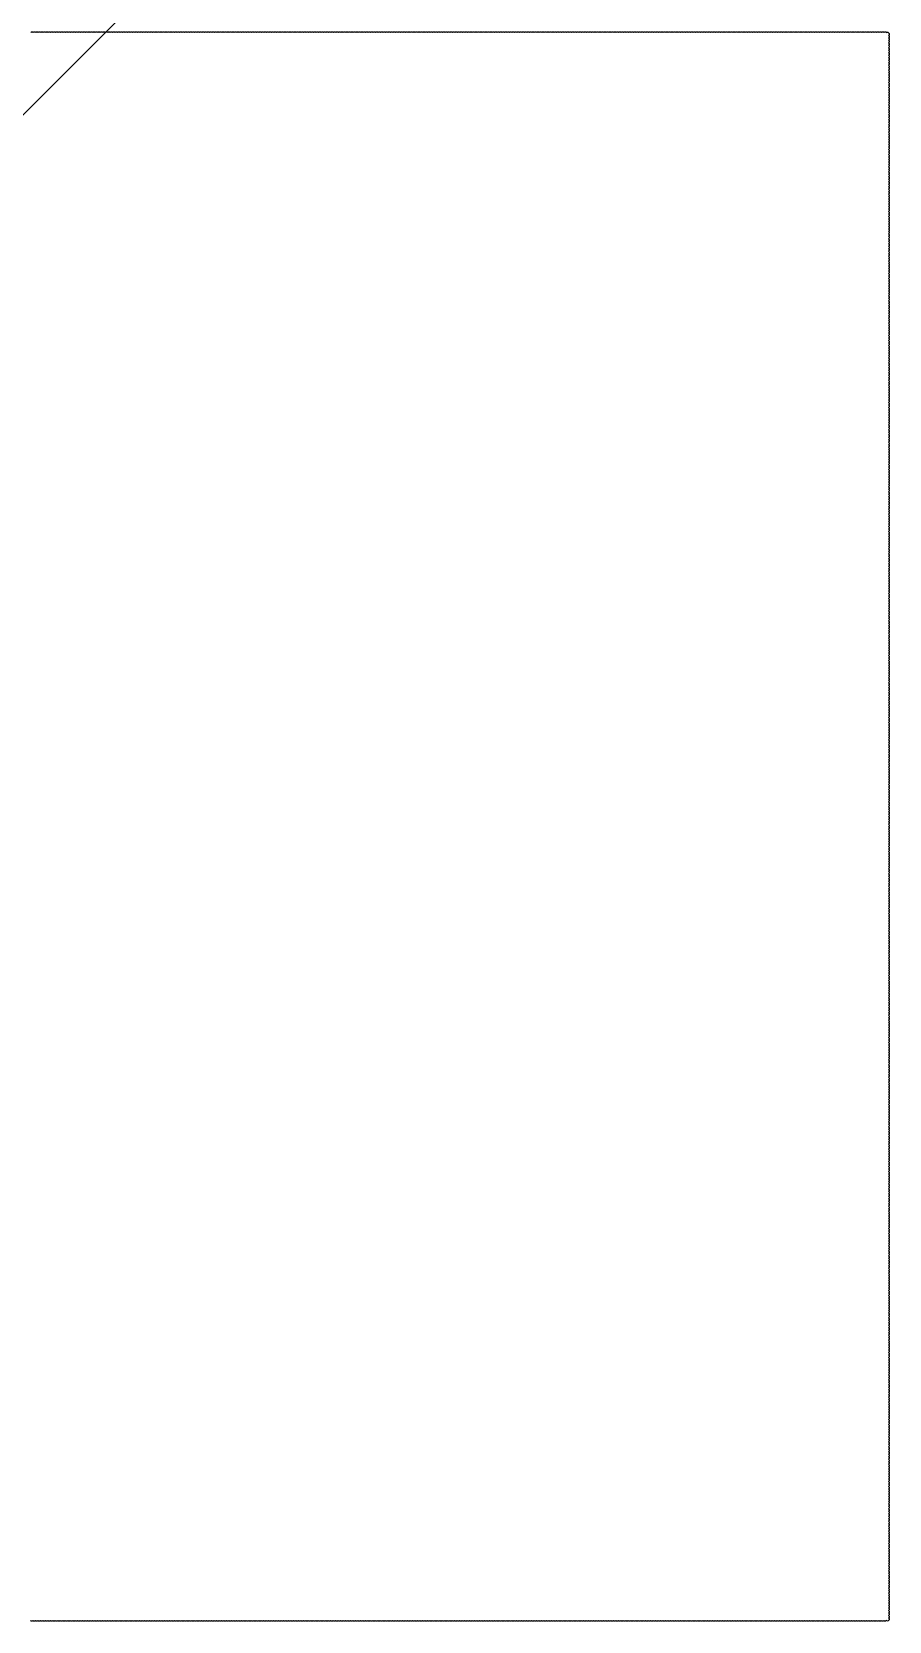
# Model space of a CAD drawing. Header units: millimetres. Extents: x 0 to 5167, y 0 to 954.
# Drawn here: x 2307.7 to 2480.5, y 392.1 to 712.5 of the extents above; entities that cross this region are included whole.
import ezdxf

# ---------------------------------------------------------------- set-up
doc = ezdxf.new("R2010")
doc.units = ezdxf.units.MM

msp = doc.modelspace()

# ---------------------------------------------------------------- linework, layer by layer
msp.add_xline((1695.85, 85.71), (0.7071068, 0.7071068))
msp.add_lwpolyline([(2307.47, 712.35, -0.520567), (2307.97, 712.35, -0.520567), (2308.47, 712.35, -0.520567), (2308.97, 712.35, -0.520567), (2309.47, 712.35, -0.520567), (2309.97, 712.35, -0.520567), (2310.47, 712.35, -0.520567), (2310.97, 712.35, -0.520567), (2311.47, 712.35, -0.520567), (2311.97, 712.35, -0.520567), (2312.47, 712.35, -0.520567), (2312.97, 712.35, -0.520567), (2313.47, 712.35, -0.520567), (2313.97, 712.35, -0.520567), (2314.47, 712.35, -0.520567), (2314.97, 712.35, -0.520567), (2315.47, 712.35, -0.520567), (2315.97, 712.35, -0.520567), (2316.47, 712.35, -0.520567), (2316.97, 712.35, -0.520567), (2317.47, 712.35, -0.520567), (2317.97, 712.35, -0.520567), (2318.47, 712.35, -0.520567), (2318.97, 712.35, -0.520567), (2319.47, 712.35, -0.520567), (2319.97, 712.35, -0.520567), (2320.47, 712.35, -0.520567), (2320.97, 712.35, -0.520567), (2321.47, 712.35, -0.520567), (2321.97, 712.35, -0.520567), (2322.47, 712.35, -0.520567), (2322.97, 712.35, -0.520567), (2323.47, 712.35, -0.520567), (2323.97, 712.35, -0.520567), (2324.47, 712.35, -0.520567), (2324.97, 712.35, -0.520567), (2325.47, 712.35, -0.520567), (2325.97, 712.35, -0.520567), (2326.47, 712.35, -0.520567), (2326.97, 712.35, -0.520567), (2327.47, 712.35, -0.520567), (2327.97, 712.35, -0.520567), (2328.47, 712.35, -0.520567), (2328.97, 712.35, -0.520567), (2329.47, 712.35, -0.520567), (2329.97, 712.35, -0.520567), (2330.47, 712.35, -0.520567), (2330.97, 712.35, -0.520567), (2331.47, 712.35, -0.520567), (2331.97, 712.35, -0.520567), (2332.47, 712.35, -0.520567), (2332.97, 712.35, -0.520567), (2333.47, 712.35, -0.520567), (2333.97, 712.35, -0.520567), (2334.47, 712.35, -0.520567), (2334.97, 712.35, -0.520567), (2335.47, 712.35, -0.520567), (2335.97, 712.35, -0.520567), (2336.47, 712.35, -0.520567), (2336.97, 712.35, -0.520567), (2337.47, 712.35, -0.520567), (2337.97, 712.35, -0.520567), (2338.47, 712.35, -0.520567), (2338.97, 712.35, -0.520567), (2339.47, 712.35, -0.520567), (2339.97, 712.35, -0.520567), (2340.47, 712.35, -0.520567), (2340.97, 712.35, -0.520567), (2341.47, 712.35, -0.520567), (2341.97, 712.35, -0.520567), (2342.47, 712.35, -0.520567), (2342.97, 712.35, -0.520567), (2343.47, 712.35, -0.520567), (2343.97, 712.35, -0.520567), (2344.47, 712.35, -0.520567), (2344.97, 712.35, -0.520567), (2345.47, 712.35, -0.520567), (2345.97, 712.35, -0.520567), (2346.47, 712.35, -0.520567), (2346.97, 712.35, -0.520567), (2347.47, 712.35, -0.520567), (2347.97, 712.35, -0.520567), (2348.47, 712.35, -0.520567), (2348.97, 712.35, -0.520567), (2349.47, 712.35, -0.520567), (2349.97, 712.35, -0.520567), (2350.47, 712.35, -0.520567), (2350.97, 712.35, -0.520567), (2351.47, 712.35, -0.520567), (2351.97, 712.35, -0.520567), (2352.47, 712.35, -0.520567), (2352.97, 712.35, -0.520567), (2353.47, 712.35, -0.520567), (2353.97, 712.35, -0.520567), (2354.47, 712.35, -0.520567), (2354.97, 712.35, -0.520567), (2355.47, 712.35, -0.520567), (2355.97, 712.35, -0.520567), (2356.47, 712.35, -0.520567), (2356.97, 712.35, -0.520567), (2357.47, 712.35, -0.520567), (2357.97, 712.35, -0.520567), (2358.47, 712.35, -0.520567), (2358.97, 712.35, -0.520567), (2359.47, 712.35, -0.520567), (2359.97, 712.35, -0.520567), (2360.47, 712.35, -0.520567), (2360.97, 712.35, -0.520567), (2361.47, 712.35, -0.520567), (2361.97, 712.35, -0.520567), (2362.47, 712.35, -0.520567), (2362.97, 712.35, -0.520567), (2363.47, 712.35, -0.520567), (2363.97, 712.35, -0.520567), (2364.47, 712.35, -0.520567), (2364.97, 712.35, -0.520567), (2365.47, 712.35, -0.520567), (2365.97, 712.35, -0.520567), (2366.47, 712.35, -0.520567), (2366.97, 712.35, -0.520567), (2367.47, 712.35, -0.520567), (2367.97, 712.35, -0.520567), (2368.47, 712.35, -0.520567), (2368.97, 712.35, -0.520567), (2369.47, 712.35, -0.520567), (2369.97, 712.35, -0.520567), (2370.47, 712.35, -0.520567), (2370.97, 712.35, -0.520567), (2371.47, 712.35, -0.520567), (2371.97, 712.35, -0.520567), (2372.47, 712.35, -0.520567), (2372.97, 712.35, -0.520567), (2373.47, 712.35, -0.520567), (2373.97, 712.35, -0.520567), (2374.47, 712.35, -0.520567), (2374.97, 712.35, -0.520567), (2375.47, 712.35, -0.520567), (2375.97, 712.35, -0.520567), (2376.47, 712.35, -0.520567), (2376.97, 712.35, -0.520567), (2377.47, 712.35, -0.520567), (2377.97, 712.35, -0.520567), (2378.47, 712.35, -0.520567), (2378.97, 712.35, -0.520567), (2379.47, 712.35, -0.520567), (2379.97, 712.35, -0.520567), (2380.47, 712.35, -0.520567), (2380.97, 712.35, -0.520567), (2381.47, 712.35, -0.520567), (2381.97, 712.35, -0.520567), (2382.47, 712.35, -0.520567), (2382.97, 712.35, -0.520567), (2383.47, 712.35, -0.520567), (2383.97, 712.35, -0.520567), (2384.47, 712.35, -0.520567), (2384.97, 712.35, -0.520567), (2385.47, 712.35, -0.520567), (2385.97, 712.35, -0.520567), (2386.47, 712.35, -0.520567), (2386.97, 712.35, -0.520567), (2387.47, 712.35, -0.520567), (2387.97, 712.35, -0.520567), (2388.47, 712.35, -0.520567), (2388.97, 712.35, -0.520567), (2389.47, 712.35, -0.520567), (2389.97, 712.35, -0.520567), (2390.47, 712.35, -0.520567), (2390.97, 712.35, -0.520567), (2391.47, 712.35, -0.520567), (2391.97, 712.35, -0.520567), (2392.47, 712.35, -0.520567), (2392.97, 712.35, -0.520567), (2393.47, 712.35, -0.520567), (2393.97, 712.35, -0.520567), (2394.47, 712.35, -0.520567), (2394.97, 712.35, -0.520567), (2395.47, 712.35, -0.520567), (2395.97, 712.35, -0.520567), (2396.47, 712.35, -0.520567), (2396.97, 712.35, -0.520567), (2397.47, 712.35, -0.520567), (2397.97, 712.35, -0.520567), (2398.47, 712.35, -0.520567), (2398.97, 712.35, -0.520567), (2399.47, 712.35, -0.520567), (2399.97, 712.35, -0.520567), (2400.47, 712.35, -0.520567), (2400.97, 712.35, -0.520567), (2401.47, 712.35, -0.520567), (2401.97, 712.35, -0.520567), (2402.47, 712.35, -0.520567), (2402.97, 712.35, -0.520567), (2403.47, 712.35, -0.520567), (2403.97, 712.35, -0.520567), (2404.47, 712.35, -0.520567), (2404.97, 712.35, -0.520567), (2405.47, 712.35, -0.520567), (2405.97, 712.35, -0.520567), (2406.47, 712.35, -0.520567), (2406.97, 712.35, -0.520567), (2407.47, 712.35, -0.520567), (2407.97, 712.35, -0.520567), (2408.47, 712.35, -0.520567), (2408.97, 712.35, -0.520567), (2409.47, 712.35, -0.520567), (2409.97, 712.35, -0.520567), (2410.47, 712.35, -0.520567), (2410.97, 712.35, -0.520567), (2411.47, 712.35, -0.520567), (2411.97, 712.35, -0.520567), (2412.47, 712.35, -0.520567), (2412.97, 712.35, -0.520567), (2413.47, 712.35, -0.520567), (2413.97, 712.35, -0.520567), (2414.47, 712.35, -0.520567), (2414.97, 712.35, -0.520567), (2415.47, 712.35, -0.520567), (2415.97, 712.35, -0.520567), (2416.47, 712.35, -0.520567), (2416.97, 712.35, -0.520567), (2417.47, 712.35, -0.520567), (2417.97, 712.35, -0.520567), (2418.47, 712.35, -0.520567), (2418.97, 712.35, -0.520567), (2419.47, 712.35, -0.520567), (2419.97, 712.35, -0.520567), (2420.47, 712.35, -0.520567), (2420.97, 712.35, -0.520567), (2421.47, 712.35, -0.520567), (2421.97, 712.35, -0.520567), (2422.47, 712.35, -0.520567), (2422.97, 712.35, -0.520567), (2423.47, 712.35, -0.520567), (2423.97, 712.35, -0.520567), (2424.47, 712.35, -0.520567), (2424.97, 712.35, -0.520567), (2425.47, 712.35, -0.520567), (2425.97, 712.35, -0.520567), (2426.47, 712.35, -0.520567), (2426.97, 712.35, -0.520567), (2427.47, 712.35, -0.520567), (2427.97, 712.35, -0.520567), (2428.47, 712.35, -0.520567), (2428.97, 712.35, -0.520567), (2429.47, 712.35, -0.520567), (2429.97, 712.35, -0.520567), (2430.47, 712.35, -0.520567), (2430.97, 712.35, -0.520567), (2431.47, 712.35, -0.520567), (2431.97, 712.35, -0.520567), (2432.47, 712.35, -0.520567), (2432.97, 712.35, -0.520567), (2433.47, 712.35, -0.520567), (2433.97, 712.35, -0.520567), (2434.47, 712.35, -0.520567), (2434.97, 712.35, -0.520567), (2435.47, 712.35, -0.520567), (2435.97, 712.35, -0.520567), (2436.47, 712.35, -0.520567), (2436.97, 712.35, -0.520567), (2437.47, 712.35, -0.520567), (2437.97, 712.35, -0.520567), (2438.47, 712.35, -0.520567), (2438.97, 712.35, -0.520567), (2439.47, 712.35, -0.520567), (2439.97, 712.35, -0.520567), (2440.47, 712.35, -0.520567), (2440.97, 712.35, -0.520567), (2441.47, 712.35, -0.520567), (2441.97, 712.35, -0.520567), (2442.47, 712.35, -0.520567), (2442.97, 712.35, -0.520567), (2443.47, 712.35, -0.520567), (2443.97, 712.35, -0.520567), (2444.47, 712.35, -0.520567), (2444.97, 712.35, -0.520567), (2445.47, 712.35, -0.520567), (2445.97, 712.35, -0.520567), (2446.47, 712.35, -0.520567), (2446.97, 712.35, -0.520567), (2447.47, 712.35, -0.520567), (2447.97, 712.35, -0.520567), (2448.47, 712.35, -0.520567), (2448.97, 712.35, -0.520567), (2449.47, 712.35, -0.520567), (2449.97, 712.35, -0.520567), (2450.47, 712.35, -0.520567), (2450.97, 712.35, -0.520567), (2451.47, 712.35, -0.520567), (2451.97, 712.35, -0.520567), (2452.47, 712.35, -0.520567), (2452.97, 712.35, -0.520567), (2453.47, 712.35, -0.520567), (2453.97, 712.35, -0.520567), (2454.47, 712.35, -0.520567), (2454.97, 712.35, -0.520567), (2455.47, 712.35, -0.520567), (2455.97, 712.35, -0.520567), (2456.47, 712.35, -0.520567), (2456.97, 712.35, -0.520567), (2457.47, 712.35, -0.520567), (2457.97, 712.35, -0.520567), (2458.47, 712.35, -0.520567), (2458.97, 712.35, -0.520567), (2459.47, 712.35, -0.520567), (2459.97, 712.35, -0.520567), (2460.47, 712.35, -0.520567), (2460.97, 712.35, -0.520567), (2461.47, 712.35, -0.520567), (2461.97, 712.35, -0.520567), (2462.47, 712.35, -0.520567), (2462.97, 712.35, -0.520567), (2463.47, 712.35, -0.520567), (2463.97, 712.35, -0.520567), (2464.47, 712.35, -0.520567), (2464.97, 712.35, -0.520567), (2465.47, 712.35, -0.520567), (2465.97, 712.35, -0.520567), (2466.47, 712.35, -0.520567), (2466.97, 712.35, -0.520567), (2467.47, 712.35, -0.520567), (2467.97, 712.35, -0.520567), (2468.47, 712.35, -0.520567), (2468.97, 712.35, -0.520567), (2469.47, 712.35, -0.520567), (2469.97, 712.35, -0.520567), (2470.47, 712.35, -0.520567), (2470.97, 712.35, -0.520567), (2471.47, 712.35, -0.520567), (2471.97, 712.35, -0.520567), (2472.47, 712.35, -0.520567), (2472.97, 712.35, -0.520567), (2473.47, 712.35, -0.520567), (2473.97, 712.35, -0.520567), (2474.47, 712.35, -0.520567), (2474.97, 712.35, -0.520567), (2475.47, 712.35, -0.520567), (2475.97, 712.35, -0.520567), (2476.47, 712.35, -0.520567), (2476.97, 712.35, -0.520567), (2477.47, 712.35, -0.520567), (2477.97, 712.35, -0.520567), (2478.47, 712.35, -0.520567), (2478.97, 712.35, -0.520567), (2479.47, 712.35, -0.520567), (2479.97, 712.35, -0.520567), (2480.38, 712.25, -0.520567), (2480.38, 711.75, -0.520567), (2480.38, 711.25, -0.520567), (2480.38, 710.75, -0.520567), (2480.38, 710.25, -0.520567), (2480.38, 709.75, -0.520567), (2480.38, 709.25, -0.520567), (2480.38, 708.75, -0.520567), (2480.38, 708.25, -0.520567), (2480.38, 707.75, -0.520567), (2480.38, 707.25, -0.520567), (2480.38, 706.75, -0.520567), (2480.38, 706.25, -0.520567), (2480.38, 705.75, -0.520567), (2480.38, 705.25, -0.520567), (2480.38, 704.75, -0.520567), (2480.38, 704.25, -0.520567), (2480.38, 703.75, -0.520567), (2480.38, 703.25, -0.520567), (2480.38, 702.75, -0.520567), (2480.38, 702.25, -0.520567), (2480.38, 701.75, -0.520567), (2480.38, 701.25, -0.520567), (2480.38, 700.75, -0.520567), (2480.38, 700.25, -0.520567), (2480.38, 699.75, -0.520567), (2480.38, 699.25, -0.520567), (2480.38, 698.75, -0.520567), (2480.38, 698.25, -0.520567), (2480.38, 697.75, -0.520567), (2480.38, 697.25, -0.520567), (2480.38, 696.75, -0.520567), (2480.38, 696.25, -0.520567), (2480.38, 695.75, -0.520567), (2480.38, 695.25, -0.520567), (2480.38, 694.75, -0.520567), (2480.38, 694.25, -0.520567), (2480.38, 693.75, -0.520567), (2480.38, 693.25, -0.520567), (2480.38, 692.75, -0.520567), (2480.38, 692.25, -0.520567), (2480.38, 691.75, -0.520567), (2480.38, 691.25, -0.520567), (2480.38, 690.75, -0.520567), (2480.38, 690.25, -0.520567), (2480.38, 689.75, -0.520567), (2480.38, 689.25, -0.520567), (2480.38, 688.75, -0.520567), (2480.38, 688.25, -0.520567), (2480.38, 687.75, -0.520567), (2480.38, 687.25, -0.520567), (2480.38, 686.75, -0.520567), (2480.38, 686.25, -0.520567), (2480.38, 685.75, -0.520567), (2480.38, 685.25, -0.520567), (2480.38, 684.75, -0.520567), (2480.38, 684.25, -0.520567), (2480.38, 683.75, -0.520567), (2480.38, 683.25, -0.520567), (2480.38, 682.75, -0.520567), (2480.38, 682.25, -0.520567), (2480.38, 681.75, -0.520567), (2480.38, 681.25, -0.520567), (2480.38, 680.75, -0.520567), (2480.38, 680.25, -0.520567), (2480.38, 679.75, -0.520567), (2480.38, 679.25, -0.520567), (2480.38, 678.75, -0.520567), (2480.38, 678.25, -0.520567), (2480.38, 677.75, -0.520567), (2480.38, 677.25, -0.520567), (2480.38, 676.75, -0.520567), (2480.38, 676.25, -0.520567), (2480.38, 675.75, -0.520567), (2480.38, 675.25, -0.520567), (2480.38, 674.75, -0.520567), (2480.38, 674.25, -0.520567), (2480.38, 673.75, -0.520567), (2480.38, 673.25, -0.520567), (2480.38, 672.75, -0.520567), (2480.38, 672.25, -0.520567), (2480.38, 671.75, -0.520567), (2480.38, 671.25, -0.520567), (2480.38, 670.75, -0.520567), (2480.38, 670.25, -0.520567), (2480.38, 669.75, -0.520567), (2480.38, 669.25, -0.520567), (2480.38, 668.75, -0.520567), (2480.38, 668.25, -0.520567), (2480.38, 667.75, -0.520567), (2480.38, 667.25, -0.520567), (2480.38, 666.75, -0.520567), (2480.38, 666.25, -0.520567), (2480.38, 665.75, -0.520567), (2480.38, 665.25, -0.520567), (2480.38, 664.75, -0.520567), (2480.38, 664.25, -0.520567), (2480.38, 663.75, -0.520567), (2480.38, 663.25, -0.520567), (2480.38, 662.75, -0.520567), (2480.38, 662.25, -0.520567), (2480.38, 661.75, -0.520567), (2480.38, 661.25, -0.520567), (2480.38, 660.75, -0.520567), (2480.38, 660.25, -0.520567), (2480.38, 659.75, -0.520567), (2480.38, 659.25, -0.520567), (2480.38, 658.75, -0.520567), (2480.38, 658.25, -0.520567), (2480.38, 657.75, -0.520567), (2480.38, 657.25, -0.520567), (2480.38, 656.75, -0.520567), (2480.38, 656.25, -0.520567), (2480.38, 655.75, -0.520567), (2480.38, 655.25, -0.520567), (2480.38, 654.75, -0.520567), (2480.38, 654.25, -0.520567), (2480.38, 653.75, -0.520567), (2480.38, 653.25, -0.520567), (2480.38, 652.75, -0.520567), (2480.38, 652.25, -0.520567), (2480.38, 651.75, -0.520567), (2480.38, 651.25, -0.520567), (2480.38, 650.75, -0.520567), (2480.38, 650.25, -0.520567), (2480.38, 649.75, -0.520567), (2480.38, 649.25, -0.520567), (2480.38, 648.75, -0.520567), (2480.38, 648.25, -0.520567), (2480.38, 647.75, -0.520567), (2480.38, 647.25, -0.520567), (2480.38, 646.75, -0.520567), (2480.38, 646.25, -0.520567), (2480.38, 645.75, -0.520567), (2480.38, 645.25, -0.520567), (2480.38, 644.75, -0.520567), (2480.38, 644.25, -0.520567), (2480.38, 643.75, -0.520567), (2480.38, 643.25, -0.520567), (2480.38, 642.75, -0.520567), (2480.38, 642.25, -0.520567), (2480.38, 641.75, -0.520567), (2480.38, 641.25, -0.520567), (2480.38, 640.75, -0.520567), (2480.38, 640.25, -0.520567), (2480.38, 639.75, -0.520567), (2480.38, 639.25, -0.520567), (2480.38, 638.75, -0.520567), (2480.38, 638.25, -0.520567), (2480.38, 637.75, -0.520567), (2480.38, 637.25, -0.520567), (2480.38, 636.75, -0.520567), (2480.38, 636.25, -0.520567), (2480.38, 635.75, -0.520567), (2480.38, 635.25, -0.520567), (2480.38, 634.75, -0.520567), (2480.38, 634.25, -0.520567), (2480.38, 633.75, -0.520567), (2480.38, 633.25, -0.520567), (2480.38, 632.75, -0.520567), (2480.38, 632.25, -0.520567), (2480.38, 631.75, -0.520567), (2480.38, 631.25, -0.520567), (2480.38, 630.75, -0.520567), (2480.38, 630.25, -0.520567), (2480.38, 629.75, -0.520567), (2480.38, 629.25, -0.520567), (2480.38, 628.75, -0.520567), (2480.38, 628.25, -0.520567), (2480.38, 627.75, -0.520567), (2480.38, 627.25, -0.520567), (2480.38, 626.75, -0.520567), (2480.38, 626.25, -0.520567), (2480.38, 625.75, -0.520567), (2480.38, 625.25, -0.520567), (2480.38, 624.75, -0.520567), (2480.38, 624.25, -0.520567), (2480.38, 623.75, -0.520567), (2480.38, 623.25, -0.520567), (2480.38, 622.75, -0.520567), (2480.38, 622.25, -0.520567), (2480.38, 621.75, -0.520567), (2480.38, 621.25, -0.520567), (2480.38, 620.75, -0.520567), (2480.38, 620.25, -0.520567), (2480.38, 619.75, -0.520567), (2480.38, 619.25, -0.520567), (2480.38, 618.75, -0.520567), (2480.38, 618.25, -0.520567), (2480.38, 617.75, -0.520567), (2480.38, 617.25, -0.520567), (2480.38, 616.75, -0.520567), (2480.38, 616.25, -0.520567), (2480.38, 615.75, -0.520567), (2480.38, 615.25, -0.520567), (2480.38, 614.75, -0.520567), (2480.38, 614.25, -0.520567), (2480.38, 613.75, -0.520567), (2480.38, 613.25, -0.520567), (2480.38, 612.75, -0.520567), (2480.38, 612.25, -0.520567), (2480.38, 611.75, -0.520567), (2480.38, 611.25, -0.520567), (2480.38, 610.75, -0.520567), (2480.38, 610.25, -0.520567), (2480.38, 609.75, -0.520567), (2480.38, 609.25, -0.520567), (2480.38, 608.75, -0.520567), (2480.38, 608.25, -0.520567), (2480.38, 607.75, -0.520567), (2480.38, 607.25, -0.520567), (2480.38, 606.75, -0.520567), (2480.38, 606.25, -0.520567), (2480.38, 605.75, -0.520567), (2480.38, 605.25, -0.520567), (2480.38, 604.75, -0.520567), (2480.38, 604.25, -0.520567), (2480.38, 603.75, -0.520567), (2480.38, 603.25, -0.520567), (2480.38, 602.75, -0.520567), (2480.38, 602.25, -0.520567), (2480.38, 601.75, -0.520567), (2480.38, 601.25, -0.520567), (2480.38, 600.75, -0.520567), (2480.38, 600.25, -0.520567), (2480.38, 599.75, -0.520567), (2480.38, 599.25, -0.520567), (2480.38, 598.75, -0.520567), (2480.38, 598.25, -0.520567), (2480.38, 597.75, -0.520567), (2480.38, 597.25, -0.520567), (2480.38, 596.75, -0.520567), (2480.38, 596.25, -0.520567), (2480.38, 595.75, -0.520567), (2480.38, 595.25, -0.520567), (2480.38, 594.75, -0.520567), (2480.38, 594.25, -0.520567), (2480.38, 593.75, -0.520567), (2480.38, 593.25, -0.520567), (2480.38, 592.75, -0.520567), (2480.38, 592.25, -0.520567), (2480.38, 591.75, -0.520567), (2480.38, 591.25, -0.520567), (2480.38, 590.75, -0.520567), (2480.38, 590.25, -0.520567), (2480.38, 589.75, -0.520567), (2480.38, 589.25, -0.520567), (2480.38, 588.75, -0.520567), (2480.38, 588.25, -0.520567), (2480.38, 587.75, -0.520567), (2480.38, 587.25, -0.520567), (2480.38, 586.75, -0.520567), (2480.38, 586.25, -0.520567), (2480.38, 585.75, -0.520567), (2480.38, 585.25, -0.520567), (2480.38, 584.75, -0.520567), (2480.38, 584.25, -0.520567), (2480.38, 583.75, -0.520567), (2480.38, 583.25, -0.520567), (2480.38, 582.75, -0.520567), (2480.38, 582.25, -0.520567), (2480.38, 581.75, -0.520567), (2480.38, 581.25, -0.520567), (2480.38, 580.75, -0.520567), (2480.38, 580.25, -0.520567), (2480.38, 579.75, -0.520567), (2480.38, 579.25, -0.520567), (2480.38, 578.75, -0.520567), (2480.38, 578.25, -0.520567), (2480.38, 577.75, -0.520567), (2480.38, 577.25, -0.520567), (2480.38, 576.75, -0.520567), (2480.38, 576.25, -0.520567), (2480.38, 575.75, -0.520567), (2480.38, 575.25, -0.520567), (2480.38, 574.75, -0.520567), (2480.38, 574.25, -0.520567), (2480.38, 573.75, -0.520567), (2480.38, 573.25, -0.520567), (2480.38, 572.75, -0.520567), (2480.38, 572.25, -0.520567), (2480.38, 571.75, -0.520567), (2480.38, 571.25, -0.520567), (2480.38, 570.75, -0.520567), (2480.38, 570.25, -0.520567), (2480.38, 569.75, -0.520567), (2480.38, 569.25, -0.520567), (2480.38, 568.75, -0.520567), (2480.38, 568.25, -0.520567), (2480.38, 567.75, -0.520567), (2480.38, 567.25, -0.520567), (2480.38, 566.75, -0.520567), (2480.38, 566.25, -0.520567), (2480.38, 565.75, -0.520567), (2480.38, 565.25, -0.520567), (2480.38, 564.75, -0.520567), (2480.38, 564.25, -0.520567), (2480.38, 563.75, -0.520567), (2480.38, 563.25, -0.520567), (2480.38, 562.75, -0.520567), (2480.38, 562.25, -0.520567), (2480.38, 561.75, -0.520567), (2480.38, 561.25, -0.520567), (2480.38, 560.75, -0.520567), (2480.38, 560.25, -0.520567), (2480.38, 559.75, -0.520567), (2480.38, 559.25, -0.520567), (2480.38, 558.75, -0.520567), (2480.38, 558.25, -0.520567), (2480.38, 557.75, -0.520567), (2480.38, 557.25, -0.520567), (2480.38, 556.75, -0.520567), (2480.38, 556.25, -0.520567), (2480.38, 555.75, -0.520567), (2480.38, 555.25, -0.520567), (2480.38, 554.75, -0.520567), (2480.38, 554.25, -0.520567), (2480.38, 553.75, -0.520567), (2480.38, 553.25, -0.520567), (2480.38, 552.75, -0.520567), (2480.38, 552.25, -0.520567), (2480.38, 551.75, -0.520567), (2480.38, 551.25, -0.520567), (2480.38, 550.75, -0.520567), (2480.38, 550.25, -0.520567), (2480.38, 549.75, -0.520567), (2480.38, 549.25, -0.520567), (2480.38, 548.75, -0.520567), (2480.38, 548.25, -0.520567), (2480.38, 547.75, -0.520567), (2480.38, 547.25, -0.520567), (2480.38, 546.75, -0.520567), (2480.38, 546.25, -0.520567), (2480.38, 545.75, -0.520567), (2480.38, 545.25, -0.520567), (2480.38, 544.75, -0.520567), (2480.38, 544.25, -0.520567), (2480.38, 543.75, -0.520567), (2480.38, 543.25, -0.520567), (2480.38, 542.75, -0.520567), (2480.38, 542.25, -0.520567), (2480.38, 541.75, -0.520567), (2480.38, 541.25, -0.520567), (2480.38, 540.75, -0.520567), (2480.38, 540.25, -0.520567), (2480.38, 539.75, -0.520567), (2480.38, 539.25, -0.520567), (2480.38, 538.75, -0.520567), (2480.38, 538.25, -0.520567), (2480.38, 537.75, -0.520567), (2480.38, 537.25, -0.520567), (2480.38, 536.75, -0.520567), (2480.38, 536.25, -0.520567), (2480.38, 535.75, -0.520567), (2480.38, 535.25, -0.520567), (2480.38, 534.75, -0.520567), (2480.38, 534.25, -0.520567), (2480.38, 533.75, -0.520567), (2480.38, 533.25, -0.520567), (2480.38, 532.75, -0.520567), (2480.38, 532.25, -0.520567), (2480.38, 531.75, -0.520567), (2480.38, 531.25, -0.520567), (2480.38, 530.75, -0.520567), (2480.38, 530.25, -0.520567), (2480.38, 529.75, -0.520567), (2480.38, 529.25, -0.520567), (2480.38, 528.75, -0.520567), (2480.38, 528.25, -0.520567), (2480.38, 527.75, -0.520567), (2480.38, 527.25, -0.520567), (2480.38, 526.75, -0.520567), (2480.38, 526.25, -0.520567), (2480.38, 525.75, -0.520567), (2480.38, 525.25, -0.520567), (2480.38, 524.75, -0.520567), (2480.38, 524.25, -0.520567), (2480.38, 523.75, -0.520567), (2480.38, 523.25, -0.520567), (2480.38, 522.75, -0.520567), (2480.38, 522.25, -0.520567), (2480.38, 521.75, -0.520567), (2480.38, 521.25, -0.520567), (2480.38, 520.75, -0.520567), (2480.38, 520.25, -0.520567), (2480.38, 519.75, -0.520567), (2480.38, 519.25, -0.520567), (2480.38, 518.75, -0.520567), (2480.38, 518.25, -0.520567), (2480.38, 517.75, -0.520567), (2480.38, 517.25, -0.520567), (2480.38, 516.75, -0.520567), (2480.38, 516.25, -0.520567), (2480.38, 515.75, -0.520567), (2480.38, 515.25, -0.520567), (2480.38, 514.75, -0.520567), (2480.38, 514.25, -0.520567), (2480.38, 513.75, -0.520567), (2480.38, 513.25, -0.520567), (2480.38, 512.75, -0.520567), (2480.38, 512.25, -0.520567), (2480.38, 511.75, -0.520567), (2480.38, 511.25, -0.520567), (2480.38, 510.75, -0.520567), (2480.38, 510.25, -0.520567), (2480.38, 509.75, -0.520567), (2480.38, 509.25, -0.520567), (2480.38, 508.75, -0.520567), (2480.38, 508.25, -0.520567), (2480.38, 507.75, -0.520567), (2480.38, 507.25, -0.520567), (2480.38, 506.75, -0.520567), (2480.38, 506.25, -0.520567), (2480.38, 505.75, -0.520567), (2480.38, 505.25, -0.520567), (2480.38, 504.75, -0.520567), (2480.38, 504.25, -0.520567), (2480.38, 503.75, -0.520567), (2480.38, 503.25, -0.520567), (2480.38, 502.75, -0.520567), (2480.38, 502.25, -0.520567), (2480.38, 501.75, -0.520567), (2480.38, 501.25, -0.520567), (2480.38, 500.75, -0.520567), (2480.38, 500.25, -0.520567), (2480.38, 499.75, -0.520567), (2480.38, 499.25, -0.520567), (2480.38, 498.75, -0.520567), (2480.38, 498.25, -0.520567), (2480.38, 497.75, -0.520567), (2480.38, 497.25, -0.520567), (2480.38, 496.75, -0.520567), (2480.38, 496.25, -0.520567), (2480.38, 495.75, -0.520567), (2480.38, 495.25, -0.520567), (2480.38, 494.75, -0.520567), (2480.38, 494.25, -0.520567), (2480.38, 493.75, -0.520567), (2480.38, 493.25, -0.520567), (2480.38, 492.75, -0.520567), (2480.38, 492.25, -0.520567), (2480.38, 491.75, -0.520567), (2480.38, 491.25, -0.520567), (2480.38, 490.75, -0.520567), (2480.38, 490.25, -0.520567), (2480.38, 489.75, -0.520567), (2480.38, 489.25, -0.520567), (2480.38, 488.75, -0.520567), (2480.38, 488.25, -0.520567), (2480.38, 487.75, -0.520567), (2480.38, 487.25, -0.520567), (2480.38, 486.75, -0.520567), (2480.38, 486.25, -0.520567), (2480.38, 485.75, -0.520567), (2480.38, 485.25, -0.520567), (2480.38, 484.75, -0.520567), (2480.38, 484.25, -0.520567), (2480.38, 483.75, -0.520567), (2480.38, 483.25, -0.520567), (2480.38, 482.75, -0.520567), (2480.38, 482.25, -0.520567), (2480.38, 481.75, -0.520567), (2480.38, 481.25, -0.520567), (2480.38, 480.75, -0.520567), (2480.38, 480.25, -0.520567), (2480.38, 479.75, -0.520567), (2480.38, 479.25, -0.520567), (2480.38, 478.75, -0.520567), (2480.38, 478.25, -0.520567), (2480.38, 477.75, -0.520567), (2480.38, 477.25, -0.520567), (2480.38, 476.75, -0.520567), (2480.38, 476.25, -0.520567), (2480.38, 475.75, -0.520567), (2480.38, 475.25, -0.520567), (2480.38, 474.75, -0.520567), (2480.38, 474.25, -0.520567), (2480.38, 473.75, -0.520567), (2480.38, 473.25, -0.520567), (2480.38, 472.75, -0.520567), (2480.38, 472.25, -0.520567), (2480.38, 471.75, -0.520567), (2480.38, 471.25, -0.520567), (2480.38, 470.75, -0.520567), (2480.38, 470.25, -0.520567), (2480.38, 469.75, -0.520567), (2480.38, 469.25, -0.520567), (2480.38, 468.75, -0.520567), (2480.38, 468.25, -0.520567), (2480.38, 467.75, -0.520567), (2480.38, 467.25, -0.520567), (2480.38, 466.75, -0.520567), (2480.38, 466.25, -0.520567), (2480.38, 465.75, -0.520567), (2480.38, 465.25, -0.520567), (2480.38, 464.75, -0.520567), (2480.38, 464.25, -0.520567), (2480.38, 463.75, -0.520567), (2480.38, 463.25, -0.520567), (2480.38, 462.75, -0.520567), (2480.38, 462.25, -0.520567), (2480.38, 461.75, -0.520567), (2480.38, 461.25, -0.520567), (2480.38, 460.75, -0.520567), (2480.38, 460.25, -0.520567), (2480.38, 459.75, -0.520567), (2480.38, 459.25, -0.520567), (2480.38, 458.75, -0.520567), (2480.38, 458.25, -0.520567), (2480.38, 457.75, -0.520567), (2480.38, 457.25, -0.520567), (2480.38, 456.75, -0.520567), (2480.38, 456.25, -0.520567), (2480.38, 455.75, -0.520567), (2480.38, 455.25, -0.520567), (2480.38, 454.75, -0.520567), (2480.38, 454.25, -0.520567), (2480.38, 453.75, -0.520567), (2480.38, 453.25, -0.520567), (2480.38, 452.75, -0.520567), (2480.38, 452.25, -0.520567), (2480.38, 451.75, -0.520567), (2480.38, 451.25, -0.520567), (2480.38, 450.75, -0.520567), (2480.38, 450.25, -0.520567), (2480.38, 449.75, -0.520567), (2480.38, 449.25, -0.520567), (2480.38, 448.75, -0.520567), (2480.38, 448.25, -0.520567), (2480.38, 447.75, -0.520567), (2480.38, 447.25, -0.520567), (2480.38, 446.75, -0.520567), (2480.38, 446.25, -0.520567), (2480.38, 445.75, -0.520567), (2480.38, 445.25, -0.520567), (2480.38, 444.75, -0.520567), (2480.38, 444.25, -0.520567), (2480.38, 443.75, -0.520567), (2480.38, 443.25, -0.520567), (2480.38, 442.75, -0.520567), (2480.38, 442.25, -0.520567), (2480.38, 441.75, -0.520567), (2480.38, 441.25, -0.520567), (2480.38, 440.75, -0.520567), (2480.38, 440.25, -0.520567), (2480.38, 439.75, -0.520567), (2480.38, 439.25, -0.520567), (2480.38, 438.75, -0.520567), (2480.38, 438.25, -0.520567), (2480.38, 437.75, -0.520567), (2480.38, 437.25, -0.520567), (2480.38, 436.75, -0.520567), (2480.38, 436.25, -0.520567), (2480.38, 435.75, -0.520567), (2480.38, 435.25, -0.520567), (2480.38, 434.75, -0.520567), (2480.38, 434.25, -0.520567), (2480.38, 433.75, -0.520567), (2480.38, 433.25, -0.520567), (2480.38, 432.75, -0.520567), (2480.38, 432.25, -0.520567), (2480.38, 431.75, -0.520567), (2480.38, 431.25, -0.520567), (2480.38, 430.75, -0.520567), (2480.38, 430.25, -0.520567), (2480.38, 429.75, -0.520567), (2480.38, 429.25, -0.520567), (2480.38, 428.75, -0.520567), (2480.38, 428.25, -0.520567), (2480.38, 427.75, -0.520567), (2480.38, 427.25, -0.520567), (2480.38, 426.75, -0.520567), (2480.38, 426.25, -0.520567), (2480.38, 425.75, -0.520567), (2480.38, 425.25, -0.520567), (2480.38, 424.75, -0.520567), (2480.38, 424.25, -0.520567), (2480.38, 423.75, -0.520567), (2480.38, 423.25, -0.520567), (2480.38, 422.75, -0.520567), (2480.38, 422.25, -0.520567), (2480.38, 421.75, -0.520567), (2480.38, 421.25, -0.520567), (2480.38, 420.75, -0.520567), (2480.38, 420.25, -0.520567), (2480.38, 419.75, -0.520567), (2480.38, 419.25, -0.520567), (2480.38, 418.75, -0.520567), (2480.38, 418.25, -0.520567), (2480.38, 417.75, -0.520567), (2480.38, 417.25, -0.520567), (2480.38, 416.75, -0.520567), (2480.38, 416.25, -0.520567), (2480.38, 415.75, -0.520567), (2480.38, 415.25, -0.520567), (2480.38, 414.75, -0.520567), (2480.38, 414.25, -0.520567), (2480.38, 413.75, -0.520567), (2480.38, 413.25, -0.520567), (2480.38, 412.75, -0.520567), (2480.38, 412.25, -0.520567), (2480.38, 411.75, -0.520567), (2480.38, 411.25, -0.520567), (2480.38, 410.75, -0.520567), (2480.38, 410.25, -0.520567), (2480.38, 409.75, -0.520567), (2480.38, 409.25, -0.520567), (2480.38, 408.75, -0.520567), (2480.38, 408.25, -0.520567), (2480.38, 407.75, -0.520567), (2480.38, 407.25, -0.520567), (2480.38, 406.75, -0.520567), (2480.38, 406.25, -0.520567), (2480.38, 405.75, -0.520567), (2480.38, 405.25, -0.520567), (2480.38, 404.75, -0.520567), (2480.38, 404.25, -0.520567), (2480.38, 403.75, -0.520567), (2480.38, 403.25, -0.520567), (2480.38, 402.75, -0.520567), (2480.38, 402.25, -0.520567), (2480.38, 401.75, -0.520567), (2480.38, 401.25, -0.520567), (2480.38, 400.75, -0.520567), (2480.38, 400.25, -0.520567), (2480.38, 399.75, -0.520567), (2480.38, 399.25, -0.520567), (2480.38, 398.75, -0.520567), (2480.38, 398.25, -0.520567), (2480.38, 397.75, -0.520567), (2480.38, 397.25, -0.520567), (2480.38, 396.75, -0.520567), (2480.38, 396.25, -0.520567), (2480.38, 395.75, -0.520567), (2480.38, 395.25, -0.520567), (2480.38, 394.75, -0.520567), (2480.38, 394.25, -0.520567), (2480.38, 393.75, -0.520567), (2480.38, 393.25, -0.520567), (2480.38, 392.75, -0.520567), (2480.38, 392.25, -0.520567), (2479.91, 392.22, -0.520567), (2479.41, 392.22, -0.520567), (2478.91, 392.22, -0.520567), (2478.41, 392.22, -0.520567), (2477.91, 392.22, -0.520567), (2477.41, 392.22, -0.520567), (2476.91, 392.22, -0.520567), (2476.41, 392.22, -0.520567), (2475.91, 392.22, -0.520567), (2475.41, 392.22, -0.520567), (2474.91, 392.22, -0.520567), (2474.41, 392.22, -0.520567), (2473.91, 392.22, -0.520567), (2473.41, 392.22, -0.520567), (2472.91, 392.22, -0.520567), (2472.41, 392.22, -0.520567), (2471.91, 392.22, -0.520567), (2471.41, 392.22, -0.520567), (2470.91, 392.22, -0.520567), (2470.41, 392.22, -0.520567), (2469.91, 392.22, -0.520567), (2469.41, 392.22, -0.520567), (2468.91, 392.22, -0.520567), (2468.41, 392.22, -0.520567), (2467.91, 392.22, -0.520567), (2467.41, 392.22, -0.520567), (2466.91, 392.22, -0.520567), (2466.41, 392.22, -0.520567), (2465.91, 392.22, -0.520567), (2465.41, 392.22, -0.520567), (2464.91, 392.22, -0.520567), (2464.41, 392.22, -0.520567), (2463.91, 392.22, -0.520567), (2463.41, 392.22, -0.520567), (2462.91, 392.22, -0.520567), (2462.41, 392.22, -0.520567), (2461.91, 392.22, -0.520567), (2461.41, 392.22, -0.520567), (2460.91, 392.22, -0.520567), (2460.41, 392.22, -0.520567), (2459.91, 392.22, -0.520567), (2459.41, 392.22, -0.520567), (2458.91, 392.22, -0.520567), (2458.41, 392.22, -0.520567), (2457.91, 392.22, -0.520567), (2457.41, 392.22, -0.520567), (2456.91, 392.22, -0.520567), (2456.41, 392.22, -0.520567), (2455.91, 392.22, -0.520567), (2455.41, 392.22, -0.520567), (2454.91, 392.22, -0.520567), (2454.41, 392.22, -0.520567), (2453.91, 392.22, -0.520567), (2453.41, 392.22, -0.520567), (2452.91, 392.22, -0.520567), (2452.41, 392.22, -0.520567), (2451.91, 392.22, -0.520567), (2451.41, 392.22, -0.520567), (2450.91, 392.22, -0.520567), (2450.41, 392.22, -0.520567), (2449.91, 392.22, -0.520567), (2449.41, 392.22, -0.520567), (2448.91, 392.22, -0.520567), (2448.41, 392.22, -0.520567), (2447.91, 392.22, -0.520567), (2447.41, 392.22, -0.520567), (2446.91, 392.22, -0.520567), (2446.41, 392.22, -0.520567), (2445.91, 392.22, -0.520567), (2445.41, 392.22, -0.520567), (2444.91, 392.22, -0.520567), (2444.41, 392.22, -0.520567), (2443.91, 392.22, -0.520567), (2443.41, 392.22, -0.520567), (2442.91, 392.22, -0.520567), (2442.41, 392.22, -0.520567), (2441.91, 392.22, -0.520567), (2441.41, 392.22, -0.520567), (2440.91, 392.22, -0.520567), (2440.41, 392.22, -0.520567), (2439.91, 392.22, -0.520567), (2439.41, 392.22, -0.520567), (2438.91, 392.22, -0.520567), (2438.41, 392.22, -0.520567), (2437.91, 392.22, -0.520567), (2437.41, 392.22, -0.520567), (2436.91, 392.22, -0.520567), (2436.41, 392.22, -0.520567), (2435.91, 392.22, -0.520567), (2435.41, 392.22, -0.520567), (2434.91, 392.22, -0.520567), (2434.41, 392.22, -0.520567), (2433.91, 392.22, -0.520567), (2433.41, 392.22, -0.520567), (2432.91, 392.22, -0.520567), (2432.41, 392.22, -0.520567), (2431.91, 392.22, -0.520567), (2431.41, 392.22, -0.520567), (2430.91, 392.22, -0.520567), (2430.41, 392.22, -0.520567), (2429.91, 392.22, -0.520567), (2429.41, 392.22, -0.520567), (2428.91, 392.22, -0.520567), (2428.41, 392.22, -0.520567), (2427.91, 392.22, -0.520567), (2427.41, 392.22, -0.520567), (2426.91, 392.22, -0.520567), (2426.41, 392.22, -0.520567), (2425.91, 392.22, -0.520567), (2425.41, 392.22, -0.520567), (2424.91, 392.22, -0.520567), (2424.41, 392.22, -0.520567), (2423.91, 392.22, -0.520567), (2423.41, 392.22, -0.520567), (2422.91, 392.22, -0.520567), (2422.41, 392.22, -0.520567), (2421.91, 392.22, -0.520567), (2421.41, 392.22, -0.520567), (2420.91, 392.22, -0.520567), (2420.41, 392.22, -0.520567), (2419.91, 392.22, -0.520567), (2419.41, 392.22, -0.520567), (2418.91, 392.22, -0.520567), (2418.41, 392.22, -0.520567), (2417.91, 392.22, -0.520567), (2417.41, 392.22, -0.520567), (2416.91, 392.22, -0.520567), (2416.41, 392.22, -0.520567), (2415.91, 392.22, -0.520567), (2415.41, 392.22, -0.520567), (2414.91, 392.22, -0.520567), (2414.41, 392.22, -0.520567), (2413.91, 392.22, -0.520567), (2413.41, 392.22, -0.520567), (2412.91, 392.22, -0.520567), (2412.41, 392.22, -0.520567), (2411.91, 392.22, -0.520567), (2411.41, 392.22, -0.520567), (2410.91, 392.22, -0.520567), (2410.41, 392.22, -0.520567), (2409.91, 392.22, -0.520567), (2409.41, 392.22, -0.520567), (2408.91, 392.22, -0.520567), (2408.41, 392.22, -0.520567), (2407.91, 392.22, -0.520567), (2407.41, 392.22, -0.520567), (2406.91, 392.22, -0.520567), (2406.41, 392.22, -0.520567), (2405.91, 392.22, -0.520567), (2405.41, 392.22, -0.520567), (2404.91, 392.22, -0.520567), (2404.41, 392.22, -0.520567), (2403.91, 392.22, -0.520567), (2403.41, 392.22, -0.520567), (2402.91, 392.22, -0.520567), (2402.41, 392.22, -0.520567), (2401.91, 392.22, -0.520567), (2401.41, 392.22, -0.520567), (2400.91, 392.22, -0.520567), (2400.41, 392.22, -0.520567), (2399.91, 392.22, -0.520567), (2399.41, 392.22, -0.520567), (2398.91, 392.22, -0.520567), (2398.41, 392.22, -0.520567), (2397.91, 392.22, -0.520567), (2397.41, 392.22, -0.520567), (2396.91, 392.22, -0.520567), (2396.41, 392.22, -0.520567), (2395.91, 392.22, -0.520567), (2395.41, 392.22, -0.520567), (2394.91, 392.22, -0.520567), (2394.41, 392.22, -0.520567), (2393.91, 392.22, -0.520567), (2393.41, 392.22, -0.520567), (2392.91, 392.22, -0.520567), (2392.41, 392.22, -0.520567), (2391.91, 392.22, -0.520567), (2391.41, 392.22, -0.520567), (2390.91, 392.22, -0.520567), (2390.41, 392.22, -0.520567), (2389.91, 392.22, -0.520567), (2389.41, 392.22, -0.520567), (2388.91, 392.22, -0.520567), (2388.41, 392.22, -0.520567), (2387.91, 392.22, -0.520567), (2387.41, 392.22, -0.520567), (2386.91, 392.22, -0.520567), (2386.41, 392.22, -0.520567), (2385.91, 392.22, -0.520567), (2385.41, 392.22, -0.520567), (2384.91, 392.22, -0.520567), (2384.41, 392.22, -0.520567), (2383.91, 392.22, -0.520567), (2383.41, 392.22, -0.520567), (2382.91, 392.22, -0.520567), (2382.41, 392.22, -0.520567), (2381.91, 392.22, -0.520567), (2381.41, 392.22, -0.520567), (2380.91, 392.22, -0.520567), (2380.41, 392.22, -0.520567), (2379.91, 392.22, -0.520567), (2379.41, 392.22, -0.520567), (2378.91, 392.22, -0.520567), (2378.41, 392.22, -0.520567), (2377.91, 392.22, -0.520567), (2377.41, 392.22, -0.520567), (2376.91, 392.22, -0.520567), (2376.41, 392.22, -0.520567), (2375.91, 392.22, -0.520567), (2375.41, 392.22, -0.520567), (2374.91, 392.22, -0.520567), (2374.41, 392.22, -0.520567), (2373.91, 392.22, -0.520567), (2373.41, 392.22, -0.520567), (2372.91, 392.22, -0.520567), (2372.41, 392.22, -0.520567), (2371.91, 392.22, -0.520567), (2371.41, 392.22, -0.520567), (2370.91, 392.22, -0.520567), (2370.41, 392.22, -0.520567), (2369.91, 392.22, -0.520567), (2369.41, 392.22, -0.520567), (2368.91, 392.22, -0.520567), (2368.41, 392.22, -0.520567), (2367.91, 392.22, -0.520567), (2367.41, 392.22, -0.520567), (2366.91, 392.22, -0.520567), (2366.41, 392.22, -0.520567), (2365.91, 392.22, -0.520567), (2365.41, 392.22, -0.520567), (2364.91, 392.22, -0.520567), (2364.41, 392.22, -0.520567), (2363.91, 392.22, -0.520567), (2363.41, 392.22, -0.520567), (2362.91, 392.22, -0.520567), (2362.41, 392.22, -0.520567), (2361.91, 392.22, -0.520567), (2361.41, 392.22, -0.520567), (2360.91, 392.22, -0.520567), (2360.41, 392.22, -0.520567), (2359.91, 392.22, -0.520567), (2359.41, 392.22, -0.520567), (2358.91, 392.22, -0.520567), (2358.41, 392.22, -0.520567), (2357.91, 392.22, -0.520567), (2357.41, 392.22, -0.520567), (2356.91, 392.22, -0.520567), (2356.41, 392.22, -0.520567), (2355.91, 392.22, -0.520567), (2355.41, 392.22, -0.520567), (2354.91, 392.22, -0.520567), (2354.41, 392.22, -0.520567), (2353.91, 392.22, -0.520567), (2353.41, 392.22, -0.520567), (2352.91, 392.22, -0.520567), (2352.41, 392.22, -0.520567), (2351.91, 392.22, -0.520567), (2351.41, 392.22, -0.520567), (2350.91, 392.22, -0.520567), (2350.41, 392.22, -0.520567), (2349.91, 392.22, -0.520567), (2349.41, 392.22, -0.520567), (2348.91, 392.22, -0.520567), (2348.41, 392.22, -0.520567), (2347.91, 392.22, -0.520567), (2347.41, 392.22, -0.520567), (2346.91, 392.22, -0.520567), (2346.41, 392.22, -0.520567), (2345.91, 392.22, -0.520567), (2345.41, 392.22, -0.520567), (2344.91, 392.22, -0.520567), (2344.41, 392.22, -0.520567), (2343.91, 392.22, -0.520567), (2343.41, 392.22, -0.520567), (2342.91, 392.22, -0.520567), (2342.41, 392.22, -0.520567), (2341.91, 392.22, -0.520567), (2341.41, 392.22, -0.520567), (2340.91, 392.22, -0.520567), (2340.41, 392.22, -0.520567), (2339.91, 392.22, -0.520567), (2339.41, 392.22, -0.520567), (2338.91, 392.22, -0.520567), (2338.41, 392.22, -0.520567), (2337.91, 392.22, -0.520567), (2337.41, 392.22, -0.520567), (2336.91, 392.22, -0.520567), (2336.41, 392.22, -0.520567), (2335.91, 392.22, -0.520567), (2335.41, 392.22, -0.520567), (2334.91, 392.22, -0.520567), (2334.41, 392.22, -0.520567), (2333.91, 392.22, -0.520567), (2333.41, 392.22, -0.520567), (2332.91, 392.22, -0.520567), (2332.41, 392.22, -0.520567), (2331.91, 392.22, -0.520567), (2331.41, 392.22, -0.520567), (2330.91, 392.22, -0.520567), (2330.41, 392.22, -0.520567), (2329.91, 392.22, -0.520567), (2329.41, 392.22, -0.520567), (2328.91, 392.22, -0.520567), (2328.41, 392.22, -0.520567), (2327.91, 392.22, -0.520567), (2327.41, 392.22, -0.520567), (2326.91, 392.22, -0.520567), (2326.41, 392.22, -0.520567), (2325.91, 392.22, -0.520567), (2325.41, 392.22, -0.520567), (2324.91, 392.22, -0.520567), (2324.41, 392.22, -0.520567), (2323.91, 392.22, -0.520567), (2323.41, 392.22, -0.520567), (2322.91, 392.22, -0.520567), (2322.41, 392.22, -0.520567), (2321.91, 392.22, -0.520567), (2321.41, 392.22, -0.520567), (2320.91, 392.22, -0.520567), (2320.41, 392.22, -0.520567), (2319.91, 392.22, -0.520567), (2319.41, 392.22, -0.520567), (2318.91, 392.22, -0.520567), (2318.41, 392.22, -0.520567), (2317.91, 392.22, -0.520567), (2317.41, 392.22, -0.520567), (2316.91, 392.22, -0.520567), (2316.41, 392.22, -0.520567), (2315.91, 392.22, -0.520567), (2315.41, 392.22, -0.520567), (2314.91, 392.22, -0.520567), (2314.41, 392.22, -0.520567), (2313.91, 392.22, -0.520567), (2313.41, 392.22, -0.520567), (2312.91, 392.22, -0.520567), (2312.41, 392.22, -0.520567), (2311.91, 392.22, -0.520567), (2311.41, 392.22, -0.520567), (2310.91, 392.22, -0.520567), (2310.41, 392.22, -0.520567), (2309.91, 392.22, -0.520567), (2309.41, 392.22, -0.520567), (2308.91, 392.22, -0.520567), (2308.41, 392.22, -0.520567), (2307.91, 392.22, -0.520567), (2307.41, 392.22, -0.520567)], format="xyb")

doc.saveas('drawing.dxf')
